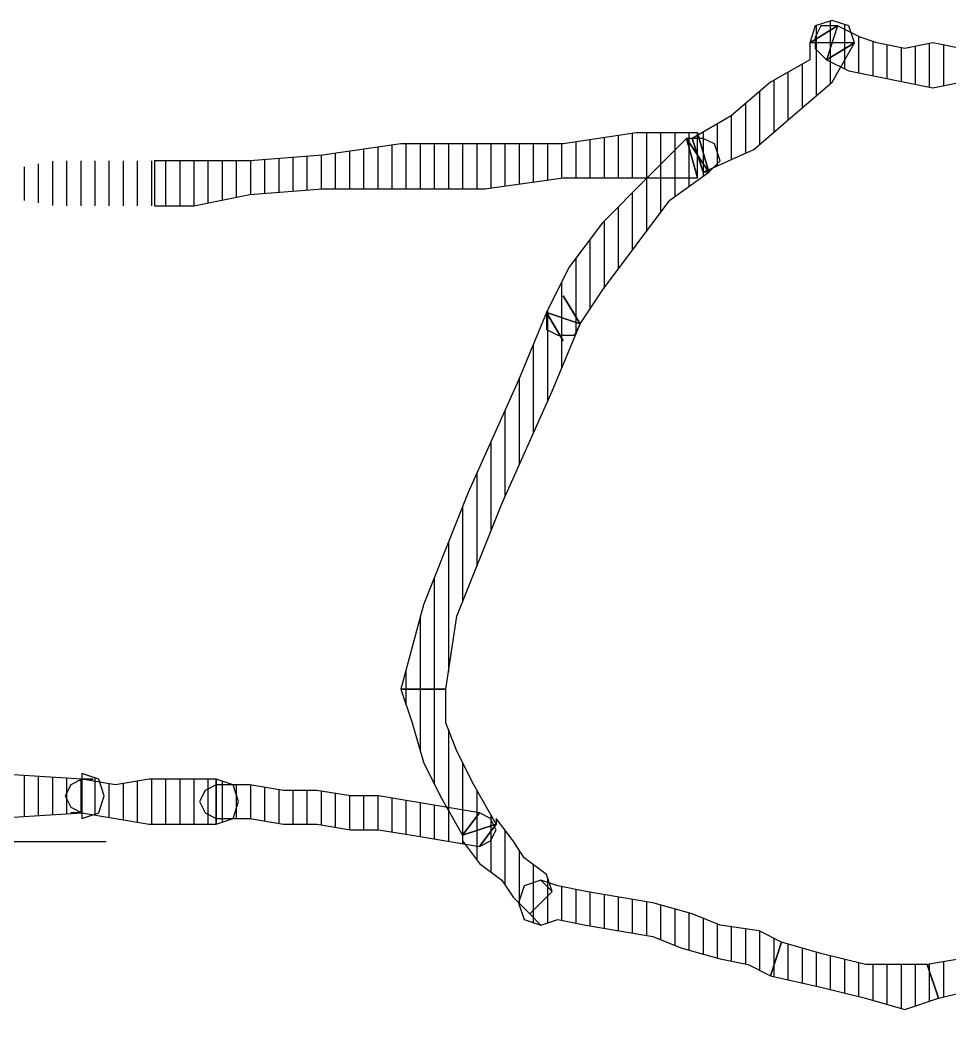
# Model space of a CAD drawing. Header units: millimetres. Extents: x 11489 to 12006, y 36725 to 37730.
# Drawn here: x 11844.11 to 11852.33, y 37477.02 to 37486.01 of the extents above; entities that cross this region are included whole.
import ezdxf

# ---------------------------------------------------------------- set-up
doc = ezdxf.new("R2010")
doc.units = ezdxf.units.MM
doc.layers.add('OC-Mutfak_Ekipman', color=252, linetype='Continuous')
pattern_1 = [(360, (-19413.11011, 29189.02214), (1e-16, 0.125), [25])]

# ---------------------------------------------------------------- blocks, each defined once
blk = doc.blocks.new('A$C0b4f8896')
at = {"ltscale": 30}
h = blk.add_hatch(dxfattribs=at)
h.set_pattern_fill('DC_LINES', color=256, scale=0.1, style=0)
h.set_pattern_definition(pattern_1)
edge = h.paths.add_edge_path(flags=0)
edge.add_line((10.1336, 39.9268), (10.0839, 40.125))
edge.add_line((10.0839, 40.125), (10.0839, 40.4209))
edge.add_line((10.0839, 40.4209), (10.1832, 40.6191))
edge.add_line((10.1832, 40.6191), (10.4813, 40.916))
edge.add_line((10.4813, 40.916), (10.2826, 41.2129))
edge.add_line((10.2826, 41.2129), (9.8852, 40.8174))
edge.add_line((9.8852, 40.8174), (9.7858, 40.4209))
edge.add_line((9.7858, 40.4209), (9.7858, 40.125))
edge.add_line((9.7858, 40.125), (9.8355, 39.8281))
h = blk.add_hatch(dxfattribs=at)
h.set_pattern_fill('DC_LINES', color=256, scale=0.1, style=0)
h.set_pattern_definition(pattern_1)
edge = h.paths.add_edge_path(flags=0)
edge.add_line((1.5399, 40.7676), (1.5896, 40.7178))
edge.add_line((1.5896, 40.7178), (1.6393, 40.5693))
edge.add_line((1.6393, 40.5693), (1.6889, 40.3223))
edge.add_line((1.6889, 40.3223), (1.7386, 40.125))
edge.add_line((1.7386, 40.125), (1.6889, 39.877))
edge.add_line((1.6889, 39.877), (1.7386, 39.6299))
edge.add_line((1.7386, 39.6299), (1.6889, 39.3828))
edge.add_line((1.6889, 39.3828), (1.6393, 39.2344))
edge.add_line((1.6393, 39.2344), (1.5399, 39.0361))
edge.add_line((1.5399, 39.0361), (1.838, 38.9375))
edge.add_line((1.838, 38.9375), (1.9373, 39.1348))
edge.add_line((1.9373, 39.1348), (1.987, 39.3828))
edge.add_line((1.987, 39.3828), (2.0366, 39.6299))
edge.add_line((2.0366, 39.6299), (2.0864, 39.877))
edge.add_line((2.0864, 39.877), (2.0366, 40.125))
edge.add_line((2.0366, 40.125), (1.987, 40.3223))
edge.add_line((1.987, 40.3223), (1.9373, 40.5693))
edge.add_line((1.9373, 40.5693), (1.8876, 40.8174))
edge.add_line((1.8876, 40.8174), (1.9373, 40.7676))
edge.add_line((1.9373, 40.7676), (1.8876, 40.8174))
edge.add_line((1.8876, 40.8174), (1.7883, 40.916))
edge.add_line((1.7883, 40.916), (1.6889, 40.916))
edge.add_line((1.6889, 40.916), (1.5896, 40.8662))
edge.add_line((1.5896, 40.8662), (1.5896, 40.7178))
h = blk.add_hatch(dxfattribs=at)
h.set_pattern_fill('DC_LINES', color=256, scale=0.1, style=0)
h.set_pattern_definition(pattern_1)
edge = h.paths.add_edge_path(flags=0)
edge.add_line((1.6889, 39.1846), (1.838, 38.9375))
edge.add_line((1.838, 38.9375), (1.9373, 39.1348))
edge.add_line((1.9373, 39.1348), (1.987, 39.3828))
edge.add_line((1.987, 39.3828), (2.0366, 39.6299))
edge.add_line((2.0366, 39.6299), (2.0864, 39.877))
edge.add_line((2.0864, 39.877), (2.0366, 40.125))
edge.add_line((2.0366, 40.125), (1.987, 40.3223))
edge.add_line((1.987, 40.3223), (1.9373, 40.5693))
edge.add_line((1.9373, 40.5693), (1.8876, 40.8174))
edge.add_line((1.8876, 40.8174), (1.5896, 40.7178))
edge.add_line((1.5896, 40.7178), (1.6393, 40.5693))
edge.add_line((1.6393, 40.5693), (1.6889, 40.3223))
edge.add_line((1.6889, 40.3223), (1.7386, 40.125))
edge.add_line((1.7386, 40.125), (1.6889, 39.877))
edge.add_line((1.6889, 39.877), (1.7386, 39.6299))
edge.add_line((1.7386, 39.6299), (1.6889, 39.3828))
edge.add_line((1.6889, 39.3828), (1.6393, 39.2344))
edge.add_line((1.6393, 39.2344), (1.5399, 39.0361))
edge.add_line((1.5399, 39.0361), (1.6889, 38.7891))
edge.add_line((1.6889, 38.7891), (1.5399, 39.0361))
edge.add_line((1.5399, 39.0361), (1.5399, 38.8877))
edge.add_line((1.5399, 38.8877), (1.6393, 38.8379))
edge.add_line((1.6393, 38.8379), (1.7386, 38.8379))
edge.add_line((1.7386, 38.8379), (1.838, 38.9375))
h = blk.add_hatch(dxfattribs=at)
h.set_pattern_fill('DC_LINES', color=256, scale=0.1, style=0)
h.set_pattern_definition(pattern_1)
edge = h.paths.add_edge_path(flags=0)
edge.add_line((9.9349, 38.4424), (10.0342, 38.8877))
edge.add_line((10.0342, 38.8877), (10.1336, 39.2832))
edge.add_line((10.1336, 39.2832), (10.2329, 39.6299))
edge.add_line((10.2329, 39.6299), (10.1336, 39.9268))
edge.add_line((10.1336, 39.9268), (9.8355, 39.8281))
edge.add_line((9.8355, 39.8281), (9.8355, 39.6299))
edge.add_line((9.8355, 39.6299), (9.8355, 39.2832))
edge.add_line((9.8355, 39.2832), (9.7362, 38.8877))
edge.add_line((9.7362, 38.8877), (9.6368, 38.541))
h = blk.add_hatch(dxfattribs=at)
h.set_pattern_fill('DC_LINES', color=256, scale=0.1, style=0)
h.set_pattern_definition(pattern_1)
edge = h.paths.add_edge_path(flags=0)
edge.add_line((1.5399, 39.0361), (1.6889, 38.7891))
edge.add_line((1.6889, 38.7891), (1.838, 38.7891))
edge.add_line((1.838, 38.7891), (2.0366, 38.4424))
edge.add_line((2.0366, 38.4424), (2.3347, 38.0957))
edge.add_line((2.3347, 38.0957), (2.5334, 37.75))
edge.add_line((2.5334, 37.75), (2.8314, 37.8486))
edge.add_line((2.8314, 37.8486), (2.6328, 38.2939))
edge.add_line((2.6328, 38.2939), (2.3347, 38.6406))
edge.add_line((2.3347, 38.6406), (2.0366, 38.9863))
edge.add_line((2.0366, 38.9863), (1.6889, 39.1846))
edge.add_line((1.6889, 39.1846), (1.838, 38.9375))
edge.add_line((1.838, 38.9375), (1.6889, 39.1846))
edge.add_line((1.6889, 39.1846), (1.5399, 39.1348))
edge.add_line((1.5399, 39.1348), (1.4902, 38.9863))
edge.add_line((1.4902, 38.9863), (1.5399, 38.8379))
edge.add_line((1.5399, 38.8379), (1.6889, 38.7891))
h = blk.add_hatch(dxfattribs=at)
h.set_pattern_fill('DC_LINES', color=256, scale=0.1, style=0)
h.set_pattern_definition(pattern_1)
edge = h.paths.add_edge_path(flags=0)
edge.add_line((2.8314, 37.8984), (2.8314, 37.8486))
edge.add_line((2.8314, 37.8486), (2.6328, 38.2939))
edge.add_line((2.6328, 38.2939), (2.3347, 38.6406))
edge.add_line((2.3347, 38.6406), (2.0366, 38.9863))
edge.add_line((2.0366, 38.9863), (1.6889, 39.1846))
edge.add_line((1.6889, 39.1846), (1.6889, 38.7891))
edge.add_line((1.6889, 38.7891), (1.838, 38.7891))
edge.add_line((1.838, 38.7891), (2.0366, 38.4424))
edge.add_line((2.0366, 38.4424), (2.3347, 38.0957))
edge.add_line((2.3347, 38.0957), (2.5334, 37.75))
edge.add_line((2.5334, 37.75), (2.5334, 37.7002))
h = blk.add_hatch(dxfattribs=at)
h.set_pattern_fill('DC_LINES', color=256, scale=0.1, style=0)
h.set_pattern_definition(pattern_1)
edge = h.paths.add_edge_path(flags=0)
edge.add_line((9.3884, 36.3145), (9.4878, 36.4141))
edge.add_line((9.4878, 36.4141), (9.4381, 36.5625))
edge.add_line((9.4381, 36.5625), (9.4878, 36.8096))
edge.add_line((9.4878, 36.8096), (9.5375, 37.1064))
edge.add_line((9.5375, 37.1064), (9.5871, 37.4033))
edge.add_line((9.5871, 37.4033), (9.6865, 37.6504))
edge.add_line((9.6865, 37.6504), (9.7858, 37.9971))
edge.add_line((9.7858, 37.9971), (9.8355, 38.2441))
edge.add_line((9.8355, 38.2441), (9.9349, 38.4424))
edge.add_line((9.9349, 38.4424), (9.6368, 38.541))
edge.add_line((9.6368, 38.541), (9.5375, 38.3438))
edge.add_line((9.5375, 38.3438), (9.4878, 37.9971))
edge.add_line((9.4878, 37.9971), (9.3884, 37.75))
edge.add_line((9.3884, 37.75), (9.2891, 37.4033))
edge.add_line((9.2891, 37.4033), (9.2394, 37.1064))
edge.add_line((9.2394, 37.1064), (9.1897, 36.8096))
edge.add_line((9.1897, 36.8096), (9.1401, 36.5625))
edge.add_line((9.1401, 36.5625), (9.0904, 36.4141))
edge.add_line((9.0904, 36.4141), (9.1897, 36.5127))
edge.add_line((9.1897, 36.5127), (9.0904, 36.4141))
edge.add_line((9.0904, 36.4141), (9.1401, 36.2656))
edge.add_line((9.1401, 36.2656), (9.2891, 36.2158))
edge.add_line((9.2891, 36.2158), (9.4381, 36.2656))
edge.add_line((9.4381, 36.2656), (9.4878, 36.4141))
h = blk.add_hatch(dxfattribs=at)
h.set_pattern_fill('DC_LINES', color=256, scale=0.1, style=0)
h.set_pattern_definition(pattern_1)
edge = h.paths.add_edge_path(flags=0)
edge.add_line((2.8811, 37.7988), (2.5334, 37.7002))
edge.add_line((2.5334, 37.7002), (2.8811, 37.3535))
edge.add_line((2.8811, 37.3535), (3.2785, 36.958))
edge.add_line((3.2785, 36.958), (3.6759, 36.6611))
edge.add_line((3.6759, 36.6611), (4.0733, 36.4629))
edge.add_line((4.0733, 36.4629), (4.1726, 36.7607))
edge.add_line((4.1726, 36.7607), (3.8746, 36.958))
edge.add_line((3.8746, 36.958), (3.4772, 37.2549))
edge.add_line((3.4772, 37.2549), (3.0798, 37.5518))
edge.add_line((3.0798, 37.5518), (2.8314, 37.8984))
edge.add_line((2.8314, 37.8984), (2.4837, 37.7988))
edge.add_line((2.4837, 37.7988), (2.8314, 37.8984))
edge.add_line((2.8314, 37.8984), (2.7321, 37.9971))
edge.add_line((2.7321, 37.9971), (2.5831, 37.9473))
edge.add_line((2.5831, 37.9473), (2.5334, 37.8486))
edge.add_line((2.5334, 37.8486), (2.5334, 37.7002))
h = blk.add_hatch(dxfattribs=at)
h.set_pattern_fill('DC_LINES', color=256, scale=0.1, style=0)
h.set_pattern_definition(pattern_1)
edge = h.paths.add_edge_path(flags=0)
edge.add_line((2.5334, 37.75), (2.5334, 37.7002))
edge.add_line((2.5334, 37.7002), (2.8811, 37.3535))
edge.add_line((2.8811, 37.3535), (3.2785, 36.958))
edge.add_line((3.2785, 36.958), (3.6759, 36.6611))
edge.add_line((3.6759, 36.6611), (4.0733, 36.4629))
edge.add_line((4.0733, 36.4629), (4.1726, 36.7607))
edge.add_line((4.1726, 36.7607), (3.8746, 36.958))
edge.add_line((3.8746, 36.958), (3.4772, 37.2549))
edge.add_line((3.4772, 37.2549), (3.0798, 37.5518))
edge.add_line((3.0798, 37.5518), (2.8314, 37.8984))
edge.add_line((2.8314, 37.8984), (2.8314, 37.8486))
h = blk.add_hatch(dxfattribs=at)
h.set_pattern_fill('DC_LINES', color=256, scale=0.1, style=0)
h.set_pattern_definition(pattern_1)
edge = h.paths.add_edge_path(flags=0)
edge.add_line((3.9243, 36.6113), (4.1726, 36.7607))
edge.add_line((4.1726, 36.7607), (3.8746, 36.958))
edge.add_line((3.8746, 36.958), (3.4772, 37.2549))
edge.add_line((3.4772, 37.2549), (3.0798, 37.5518))
edge.add_line((3.0798, 37.5518), (2.8314, 37.8984))
edge.add_line((2.8314, 37.8984), (2.5334, 37.7002))
edge.add_line((2.5334, 37.7002), (2.8811, 37.3535))
edge.add_line((2.8811, 37.3535), (3.2785, 36.958))
edge.add_line((3.2785, 36.958), (3.6759, 36.6611))
edge.add_line((3.6759, 36.6611), (4.0733, 36.4629))
edge.add_line((4.0733, 36.4629), (4.3217, 36.6113))
edge.add_line((4.3217, 36.6113), (4.0733, 36.4629))
edge.add_line((4.0733, 36.4629), (4.2224, 36.4629))
edge.add_line((4.2224, 36.4629), (4.272, 36.5625))
edge.add_line((4.272, 36.5625), (4.272, 36.7109))
edge.add_line((4.272, 36.7109), (4.1726, 36.7607))
h = blk.add_hatch(dxfattribs=at)
h.set_pattern_fill('DC_LINES', color=256, scale=0.1, style=0)
h.set_pattern_definition(pattern_1)
edge = h.paths.add_edge_path(flags=0)
edge.add_line((3.1295, 33), (3.1295, 33.3467))
edge.add_line((3.1295, 33.3467), (3.0302, 33.8408))
edge.add_line((3.0302, 33.8408), (2.9804, 34.4844))
edge.add_line((2.9804, 34.4844), (2.9804, 35.1768))
edge.add_line((2.9804, 35.1768), (2.9804, 35.9189))
edge.add_line((2.9804, 35.9189), (2.8811, 36.6113))
edge.add_line((2.8811, 36.6113), (2.8811, 37.2549))
edge.add_line((2.8811, 37.2549), (2.8811, 37.7988))
edge.add_line((2.8811, 37.7988), (2.4837, 37.7988))
edge.add_line((2.4837, 37.7988), (2.4837, 37.2549))
edge.add_line((2.4837, 37.2549), (2.5831, 36.6113))
edge.add_line((2.5831, 36.6113), (2.5831, 35.9189))
edge.add_line((2.5831, 35.9189), (2.5831, 35.1768))
edge.add_line((2.5831, 35.1768), (2.6824, 34.4844))
edge.add_line((2.6824, 34.4844), (2.7321, 33.8408))
edge.add_line((2.7321, 33.8408), (2.7321, 33.3467))
edge.add_line((2.7321, 33.3467), (2.7321, 33))
h = blk.add_hatch(dxfattribs=at)
h.set_pattern_fill('DC_LINES', color=256, scale=0.1, style=0)
h.set_pattern_definition(pattern_1)
edge = h.paths.add_edge_path(flags=0)
edge.add_line((4.0733, 36.4629), (4.6694, 36.2158))
edge.add_line((4.6694, 36.2158), (5.6628, 35.7705))
edge.add_line((5.6628, 35.7705), (6.6564, 35.375))
edge.add_line((6.6564, 35.375), (7.4015, 35.1768))
edge.add_line((7.4015, 35.1768), (7.4015, 35.5732))
edge.add_line((7.4015, 35.5732), (6.7557, 35.6719))
edge.add_line((6.7557, 35.6719), (5.7622, 36.0674))
edge.add_line((5.7622, 36.0674), (4.7687, 36.5127))
edge.add_line((4.7687, 36.5127), (4.1726, 36.7607))
h = blk.add_hatch(dxfattribs=at)
h.set_pattern_fill('DC_LINES', color=256, scale=0.1, style=0)
h.set_pattern_definition(pattern_1)
edge = h.paths.add_edge_path(flags=0)
edge.add_line((4.0733, 36.4629), (4.6694, 36.2158))
edge.add_line((4.6694, 36.2158), (5.6628, 35.7705))
edge.add_line((5.6628, 35.7705), (6.6564, 35.375))
edge.add_line((6.6564, 35.375), (7.4015, 35.1768))
edge.add_line((7.4015, 35.1768), (7.4015, 35.5732))
edge.add_line((7.4015, 35.5732), (6.7557, 35.6719))
edge.add_line((6.7557, 35.6719), (5.7622, 36.0674))
edge.add_line((5.7622, 36.0674), (4.7687, 36.5127))
edge.add_line((4.7687, 36.5127), (4.1726, 36.7607))
h = blk.add_hatch(dxfattribs=at)
h.set_pattern_fill('DC_LINES', color=256, scale=0.1, style=0)
h.set_pattern_definition(pattern_1)
edge = h.paths.add_edge_path(flags=0)
edge.add_line((8.693, 35.7217), (8.7427, 35.7217))
edge.add_line((8.7427, 35.7217), (8.9414, 35.8701))
edge.add_line((8.9414, 35.8701), (9.0904, 36.0674))
edge.add_line((9.0904, 36.0674), (9.2394, 36.167))
edge.add_line((9.2394, 36.167), (9.3884, 36.3145))
edge.add_line((9.3884, 36.3145), (9.1897, 36.5127))
edge.add_line((9.1897, 36.5127), (9.0407, 36.4629))
edge.add_line((9.0407, 36.4629), (8.8917, 36.2656))
edge.add_line((8.8917, 36.2656), (8.7427, 36.167))
edge.add_line((8.7427, 36.167), (8.544, 36.0186))
edge.add_line((8.544, 36.0186), (8.5936, 36.0186))
h = blk.add_hatch(dxfattribs=at)
h.set_pattern_fill('DC_LINES', color=256, scale=0.1, style=0)
h.set_pattern_definition(pattern_1)
edge = h.paths.add_edge_path(flags=0)
edge.add_line((7.4015, 35.1768), (7.6995, 35.2764))
edge.add_line((7.6995, 35.2764), (8.0472, 35.375))
edge.add_line((8.0472, 35.375), (8.3453, 35.5234))
edge.add_line((8.3453, 35.5234), (8.693, 35.7217))
edge.add_line((8.693, 35.7217), (8.5936, 36.0186))
edge.add_line((8.5936, 36.0186), (8.2459, 35.8203))
edge.add_line((8.2459, 35.8203), (7.9479, 35.6719))
edge.add_line((7.9479, 35.6719), (7.6995, 35.5732))
edge.add_line((7.6995, 35.5732), (7.4015, 35.5732))
h = blk.add_hatch(dxfattribs=at)
h.set_pattern_fill('DC_LINES', color=256, scale=0.1, style=0)
h.set_pattern_definition(pattern_1)
edge = h.paths.add_edge_path(flags=0)
edge.add_line((7.4015, 35.1768), (7.6995, 35.2764))
edge.add_line((7.6995, 35.2764), (8.0472, 35.375))
edge.add_line((8.0472, 35.375), (8.3453, 35.5234))
edge.add_line((8.3453, 35.5234), (8.693, 35.7217))
edge.add_line((8.693, 35.7217), (8.5936, 36.0186))
edge.add_line((8.5936, 36.0186), (8.2459, 35.8203))
edge.add_line((8.2459, 35.8203), (7.9479, 35.6719))
edge.add_line((7.9479, 35.6719), (7.6995, 35.5732))
edge.add_line((7.6995, 35.5732), (7.4015, 35.5732))
h = blk.add_hatch(dxfattribs=at)
h.set_pattern_fill('DC_LINES', color=256, scale=0.1, style=0)
h.set_pattern_definition(pattern_1)
edge = h.paths.add_edge_path(flags=0)
edge.add_line((7.4015, 35.1768), (7.6995, 35.2764))
edge.add_line((7.6995, 35.2764), (8.0472, 35.375))
edge.add_line((8.0472, 35.375), (8.3453, 35.5234))
edge.add_line((8.3453, 35.5234), (8.693, 35.7217))
edge.add_line((8.693, 35.7217), (8.5936, 36.0186))
edge.add_line((8.5936, 36.0186), (8.2459, 35.8203))
edge.add_line((8.2459, 35.8203), (7.9479, 35.6719))
edge.add_line((7.9479, 35.6719), (7.6995, 35.5732))
edge.add_line((7.6995, 35.5732), (7.4015, 35.5732))
h = blk.add_hatch(dxfattribs=at)
h.set_pattern_fill('DC_LINES', color=256, scale=0.1, style=0)
h.set_pattern_definition(pattern_1)
edge = h.paths.add_edge_path(flags=0)
edge.add_line((8.693, 35.7217), (8.4943, 35.8701))
edge.add_line((8.4943, 35.8701), (8.4446, 35.5732))
edge.add_line((8.4446, 35.5732), (8.395, 35.2764))
edge.add_line((8.395, 35.2764), (8.3453, 34.9795))
edge.add_line((8.3453, 34.9795), (8.3453, 34.7314))
edge.add_line((8.3453, 34.7314), (8.2956, 34.4346))
edge.add_line((8.2956, 34.4346), (8.2956, 34.1377))
edge.add_line((8.2956, 34.1377), (8.2459, 33.8408))
edge.add_line((8.2459, 33.8408), (8.2459, 33.5439))
edge.add_line((8.2459, 33.5439), (8.544, 33.5439))
edge.add_line((8.544, 33.5439), (8.544, 33.8408))
edge.add_line((8.544, 33.8408), (8.5936, 34.1377))
edge.add_line((8.5936, 34.1377), (8.5936, 34.4346))
edge.add_line((8.5936, 34.4346), (8.6433, 34.7314))
edge.add_line((8.6433, 34.7314), (8.6433, 34.9795))
edge.add_line((8.6433, 34.9795), (8.693, 35.2764))
edge.add_line((8.693, 35.2764), (8.7427, 35.5732))
edge.add_line((8.7427, 35.5732), (8.7924, 35.8701))
edge.add_line((8.7924, 35.8701), (8.5936, 36.0186))
edge.add_line((8.5936, 36.0186), (8.7924, 35.8701))
edge.add_line((8.7924, 35.8701), (8.7427, 35.9688))
edge.add_line((8.7427, 35.9688), (8.6433, 36.0186))
edge.add_line((8.6433, 36.0186), (8.544, 35.9688))
edge.add_line((8.544, 35.9688), (8.4943, 35.8701))
h = blk.add_hatch(dxfattribs=at)
h.set_pattern_fill('DC_LINES', color=256, scale=0.1, style=0)
h.set_pattern_definition(pattern_1)
edge = h.paths.add_edge_path(flags=0)
edge.add_line((8.693, 35.7217), (8.4943, 35.8701))
edge.add_line((8.4943, 35.8701), (8.4446, 35.5732))
edge.add_line((8.4446, 35.5732), (8.395, 35.2764))
edge.add_line((8.395, 35.2764), (8.3453, 34.9795))
edge.add_line((8.3453, 34.9795), (8.3453, 34.7314))
edge.add_line((8.3453, 34.7314), (8.2956, 34.4346))
edge.add_line((8.2956, 34.4346), (8.2956, 34.1377))
edge.add_line((8.2956, 34.1377), (8.2459, 33.8408))
edge.add_line((8.2459, 33.8408), (8.2459, 33.5439))
edge.add_line((8.2459, 33.5439), (8.544, 33.5439))
edge.add_line((8.544, 33.5439), (8.544, 33.8408))
edge.add_line((8.544, 33.8408), (8.5936, 34.1377))
edge.add_line((8.5936, 34.1377), (8.5936, 34.4346))
edge.add_line((8.5936, 34.4346), (8.6433, 34.7314))
edge.add_line((8.6433, 34.7314), (8.6433, 34.9795))
edge.add_line((8.6433, 34.9795), (8.693, 35.2764))
edge.add_line((8.693, 35.2764), (8.7427, 35.5732))
edge.add_line((8.7427, 35.5732), (8.7924, 35.8701))
edge.add_line((8.7924, 35.8701), (8.5936, 36.0186))
edge.add_line((8.5936, 36.0186), (8.7924, 35.8701))
edge.add_line((8.7924, 35.8701), (8.7427, 35.9688))
edge.add_line((8.7427, 35.9688), (8.6433, 36.0186))
edge.add_line((8.6433, 36.0186), (8.544, 35.9688))
edge.add_line((8.544, 35.9688), (8.4943, 35.8701))
h = blk.add_hatch(dxfattribs=at)
h.set_pattern_fill('DC_LINES', color=256, scale=0.1, style=0)
h.set_pattern_definition(pattern_1)
edge = h.paths.add_edge_path(flags=0)
edge.add_line((8.2459, 33.5439), (8.1963, 33.5439))
edge.add_line((8.1963, 33.5439), (8.1963, 33.2471))
edge.add_line((8.1963, 33.2471), (8.1963, 32.9502))
edge.add_line((8.1963, 32.9502), (8.2459, 32.6543))
edge.add_line((8.2459, 32.6543), (8.1963, 32.3564))
edge.add_line((8.1963, 32.3564), (8.4943, 32.3564))
edge.add_line((8.4943, 32.3564), (8.544, 32.6543))
edge.add_line((8.544, 32.6543), (8.5936, 32.9502))
edge.add_line((8.5936, 32.9502), (8.5936, 33.2471))
edge.add_line((8.5936, 33.2471), (8.5936, 33.5439))
edge.add_line((8.5936, 33.5439), (8.544, 33.5439))
edge.add_line((8.544, 33.5439), (8.5936, 33.5439))
edge.add_line((8.5936, 33.5439), (8.544, 33.6924))
edge.add_line((8.544, 33.6924), (8.395, 33.7422))
edge.add_line((8.395, 33.7422), (8.2459, 33.6924))
edge.add_line((8.2459, 33.6924), (8.1963, 33.5439))
h = blk.add_hatch(dxfattribs=at)
h.set_pattern_fill('DC_LINES', color=256, scale=0.1, style=0)
h.set_pattern_definition(pattern_1)
edge = h.paths.add_edge_path(flags=0)
edge.add_line((8.4943, 32.2578), (8.4943, 32.3564))
edge.add_line((8.4943, 32.3564), (8.544, 32.6543))
edge.add_line((8.544, 32.6543), (8.5936, 32.9502))
edge.add_line((8.5936, 32.9502), (8.5936, 33.2471))
edge.add_line((8.5936, 33.2471), (8.5936, 33.5439))
edge.add_line((8.5936, 33.5439), (8.1963, 33.5439))
edge.add_line((8.1963, 33.5439), (8.1963, 33.2471))
edge.add_line((8.1963, 33.2471), (8.1963, 32.9502))
edge.add_line((8.1963, 32.9502), (8.2459, 32.6543))
edge.add_line((8.2459, 32.6543), (8.1963, 32.3564))
edge.add_line((8.1963, 32.3564), (8.1963, 32.4561))
edge.add_line((8.1963, 32.4561), (8.1963, 32.3564))
edge.add_line((8.1963, 32.3564), (8.2459, 32.2578))
edge.add_line((8.2459, 32.2578), (8.3453, 32.209))
edge.add_line((8.3453, 32.209), (8.4446, 32.2578))
edge.add_line((8.4446, 32.2578), (8.4943, 32.3564))
h = blk.add_hatch(dxfattribs=at)
h.set_pattern_fill('DC_LINES', color=256, scale=0.1, style=0)
h.set_pattern_definition(pattern_1)
edge = h.paths.add_edge_path(flags=0)
edge.add_line((3.1295, 31.2686), (3.1295, 31.5654))
edge.add_line((3.1295, 31.5654), (3.0798, 31.8623))
edge.add_line((3.0798, 31.8623), (3.1295, 32.1094))
edge.add_line((3.1295, 32.1094), (3.1295, 32.3564))
edge.add_line((3.1295, 32.3564), (3.1295, 32.5547))
edge.add_line((3.1295, 32.5547), (3.1295, 32.7529))
edge.add_line((3.1295, 32.7529), (3.1295, 32.9014))
edge.add_line((3.1295, 32.9014), (3.1295, 33))
edge.add_line((3.1295, 33), (2.7321, 33))
edge.add_line((2.7321, 33), (2.7321, 32.9014))
edge.add_line((2.7321, 32.9014), (2.7321, 32.7529))
edge.add_line((2.7321, 32.7529), (2.7321, 32.5547))
edge.add_line((2.7321, 32.5547), (2.7321, 32.3564))
edge.add_line((2.7321, 32.3564), (2.7321, 32.1094))
edge.add_line((2.7321, 32.1094), (2.7817, 31.8623))
edge.add_line((2.7817, 31.8623), (2.8314, 31.5654))
edge.add_line((2.8314, 31.5654), (2.8314, 31.2686))
edge.add_line((2.8314, 31.2686), (2.7817, 31.2686))
edge.add_line((2.7817, 31.2686), (2.8314, 31.1201))
edge.add_line((2.8314, 31.1201), (2.9804, 31.0703))
edge.add_line((2.9804, 31.0703), (3.1295, 31.1201))
edge.add_line((3.1295, 31.1201), (3.1791, 31.2686))
h = blk.add_hatch(dxfattribs=at)
h.set_pattern_fill('DC_LINES', color=256, scale=0.1, style=0)
h.set_pattern_definition(pattern_1)
edge = h.paths.add_edge_path(flags=0)
edge.add_line((8.1963, 32.3564), (8.1466, 31.5654))
edge.add_line((8.1466, 31.5654), (8.1466, 30.8232))
edge.add_line((8.1466, 30.8232), (8.1466, 30.1309))
edge.add_line((8.1466, 30.1309), (8.1466, 29.5371))
edge.add_line((8.1466, 29.5371), (8.1963, 28.9922))
edge.add_line((8.1963, 28.9922), (8.1963, 28.5479))
edge.add_line((8.1963, 28.5479), (8.1963, 28.2012))
edge.add_line((8.1963, 28.2012), (8.2459, 28.0029))
edge.add_line((8.2459, 28.0029), (8.544, 28.0029))
edge.add_line((8.544, 28.0029), (8.5936, 28.2012))
edge.add_line((8.5936, 28.2012), (8.5936, 28.5479))
edge.add_line((8.5936, 28.5479), (8.5936, 28.9922))
edge.add_line((8.5936, 28.9922), (8.544, 29.5371))
edge.add_line((8.544, 29.5371), (8.544, 30.1309))
edge.add_line((8.544, 30.1309), (8.544, 30.8232))
edge.add_line((8.544, 30.8232), (8.544, 31.5654))
edge.add_line((8.544, 31.5654), (8.4943, 32.3564))
edge.add_line((8.4943, 32.3564), (8.544, 32.3564))
edge.add_line((8.544, 32.3564), (8.4943, 32.5059))
edge.add_line((8.4943, 32.5059), (8.3453, 32.5547))
edge.add_line((8.3453, 32.5547), (8.1963, 32.5059))
edge.add_line((8.1963, 32.5059), (8.1466, 32.3564))
for p, q in [((1.7386, 40.125), (1.6889, 39.877)), ((1.7386, 40.125), (1.6889, 39.877)), ((2.0864, 39.877), (2.0366, 40.125)), ((2.0864, 39.877), (2.0366, 40.125)), ((9.7858, 40.125), (9.8355, 39.8281)), ((10.1336, 39.9268), (10.0839, 40.125)), ((9.8355, 39.8281), (10.1336, 39.9268)), ((10.1336, 39.9268), (9.8355, 39.8281)), ((10.1336, 39.9268), (10.1336, 39.9268)), ((10.1336, 39.9268), (10.1336, 39.9268)), ((10.2329, 39.6299), (10.1336, 39.9268)), ((1.6889, 39.877), (1.7386, 39.6299)), ((1.6889, 39.877), (1.7386, 39.6299)), ((2.0366, 39.6299), (2.0864, 39.877)), ((2.0366, 39.6299), (2.0864, 39.877)), ((9.8355, 39.8281), (9.8355, 39.8281)), ((9.8355, 39.8281), (9.8355, 39.6299)), ((1.7386, 39.6299), (1.6889, 39.3828)), ((1.7386, 39.6299), (1.6889, 39.3828)), ((1.987, 39.3828), (2.0366, 39.6299)), ((1.987, 39.3828), (2.0366, 39.6299)), ((9.8355, 39.6299), (9.8355, 39.2832)), ((10.1336, 39.2832), (10.2329, 39.6299)), ((1.6889, 39.3828), (1.6393, 39.2344)), ((1.6889, 39.3828), (1.6393, 39.2344)), ((1.9373, 39.1348), (1.987, 39.3828)), ((1.9373, 39.1348), (1.987, 39.3828)), ((1.6393, 39.2344), (1.5399, 39.0361)), ((1.6393, 39.2344), (1.5399, 39.0361)), ((9.8355, 39.2832), (9.7362, 38.8877)), ((10.0342, 38.8877), (10.1336, 39.2832)), ((1.5399, 39.1348), (1.4902, 38.9863)), ((1.6889, 39.1846), (1.5399, 39.1348)), ((2.0366, 38.9863), (1.6889, 39.1846)), ((1.6889, 39.1846), (1.838, 38.9375)), ((1.838, 38.9375), (1.6889, 39.1846)), ((1.6889, 39.1846), (1.838, 38.9375)), ((1.838, 38.9375), (1.6889, 39.1846)), ((1.6889, 39.1846), (1.6889, 39.1846)), ((2.0366, 38.9863), (1.6889, 39.1846)), ((1.6889, 39.1846), (1.6889, 38.7891)), ((1.838, 38.9375), (1.9373, 39.1348)), ((1.838, 38.9375), (1.9373, 39.1348)), ((1.5399, 39.0361), (1.838, 38.9375)), ((1.5399, 39.0361), (1.6889, 38.7891)), ((1.6889, 38.7891), (1.5399, 39.0361)), ((1.5399, 39.0361), (1.5399, 39.0361)), ((1.5399, 39.0361), (1.6889, 38.7891)), ((1.6889, 38.7891), (1.5399, 39.0361)), ((1.5399, 39.0361), (1.5399, 38.8877)), ((1.4902, 38.9863), (1.5399, 38.8379)), ((1.7386, 38.8379), (1.838, 38.9375)), ((2.3347, 38.6406), (2.0366, 38.9863)), ((2.3347, 38.6406), (2.0366, 38.9863)), ((1.5399, 38.8877), (1.6393, 38.8379)), ((9.7362, 38.8877), (9.6368, 38.541)), ((9.9349, 38.4424), (10.0342, 38.8877)), ((1.5399, 38.8379), (1.6889, 38.7891)), ((1.6393, 38.8379), (1.7386, 38.8379)), ((1.6889, 38.7891), (1.838, 38.7891)), ((1.6889, 38.7891), (1.838, 38.7891)), ((1.838, 38.7891), (2.0366, 38.4424)), ((1.838, 38.7891), (2.0366, 38.4424)), ((2.6328, 38.2939), (2.3347, 38.6406)), ((2.6328, 38.2939), (2.3347, 38.6406)), ((9.6368, 38.541), (9.5375, 38.3438)), ((9.6368, 38.541), (9.6368, 38.541)), ((9.6368, 38.541), (9.9349, 38.4424)), ((9.9349, 38.4424), (9.6368, 38.541)), ((2.0366, 38.4424), (2.3347, 38.0957)), ((2.0366, 38.4424), (2.3347, 38.0957)), ((9.8355, 38.2441), (9.9349, 38.4424)), ((9.9349, 38.4424), (9.9349, 38.4424)), ((9.9349, 38.4424), (9.9349, 38.4424)), ((9.5375, 38.3438), (9.4878, 37.9971)), ((2.8314, 37.8486), (2.6328, 38.2939)), ((2.8314, 37.8486), (2.6328, 38.2939)), ((9.7858, 37.9971), (9.8355, 38.2441)), ((2.3347, 38.0957), (2.5334, 37.75)), ((2.3347, 38.0957), (2.5334, 37.75)), ((2.5831, 37.9473), (2.5334, 37.8486)), ((2.7321, 37.9971), (2.5831, 37.9473)), ((2.8314, 37.8984), (2.7321, 37.9971)), ((9.4878, 37.9971), (9.3884, 37.75)), ((9.6865, 37.6504), (9.7858, 37.9971)), ((2.8314, 37.8984), (2.4837, 37.7988)), ((2.4837, 37.7988), (2.8314, 37.8984)), ((2.5334, 37.7002), (2.8314, 37.8984)), ((2.8314, 37.8984), (2.5334, 37.7002)), ((3.0798, 37.5518), (2.8314, 37.8984)), ((2.8314, 37.8984), (2.8314, 37.8486)), ((2.8314, 37.8984), (2.8314, 37.8486)), ((2.8314, 37.8984), (2.8314, 37.8984)), ((3.0798, 37.5518), (2.8314, 37.8984)), ((3.0798, 37.5518), (2.8314, 37.8984)), ((2.8811, 37.7988), (2.4837, 37.7988)), ((2.4837, 37.7988), (2.4837, 37.2549)), ((2.8314, 37.8486), (2.5334, 37.75)), ((2.5334, 37.75), (2.8314, 37.8486)), ((2.5334, 37.8486), (2.5334, 37.7002)), ((2.8811, 37.7988), (2.5334, 37.7002)), ((2.5334, 37.7002), (2.8811, 37.7988)), ((2.8811, 37.2549), (2.8811, 37.7988)), ((2.8811, 37.7988), (2.8811, 37.7988)), ((2.5334, 37.75), (2.5334, 37.7002)), ((2.5334, 37.75), (2.5334, 37.75)), ((2.5334, 37.75), (2.5334, 37.7002)), ((2.5334, 37.7002), (2.8811, 37.3535)), ((2.5334, 37.7002), (2.8811, 37.3535)), ((2.5334, 37.7002), (2.8811, 37.3535)), ((9.3884, 37.75), (9.2891, 37.4033)), ((9.5871, 37.4033), (9.6865, 37.6504)), ((3.4772, 37.2549), (3.0798, 37.5518)), ((3.4772, 37.2549), (3.0798, 37.5518)), ((3.4772, 37.2549), (3.0798, 37.5518)), ((9.2891, 37.4033), (9.2394, 37.1064)), ((9.5375, 37.1064), (9.5871, 37.4033)), ((2.8811, 37.3535), (3.2785, 36.958)), ((2.8811, 37.3535), (3.2785, 36.958)), ((2.8811, 37.3535), (3.2785, 36.958)), ((2.4837, 37.2549), (2.5831, 36.6113)), ((2.8811, 36.6113), (2.8811, 37.2549)), ((3.8746, 36.958), (3.4772, 37.2549)), ((3.8746, 36.958), (3.4772, 37.2549)), ((3.8746, 36.958), (3.4772, 37.2549)), ((9.2394, 37.1064), (9.1897, 36.8096)), ((9.4878, 36.8096), (9.5375, 37.1064)), ((3.2785, 36.958), (3.6759, 36.6611)), ((3.2785, 36.958), (3.6759, 36.6611)), ((3.2785, 36.958), (3.6759, 36.6611)), ((4.1726, 36.7607), (3.8746, 36.958)), ((4.1726, 36.7607), (3.8746, 36.958)), ((4.1726, 36.7607), (3.8746, 36.958)), ((9.1897, 36.8096), (9.1401, 36.5625)), ((9.4381, 36.5625), (9.4878, 36.8096)), ((3.9243, 36.6113), (4.1726, 36.7607)), ((4.1726, 36.7607), (3.9243, 36.6113)), ((4.0733, 36.4629), (4.1726, 36.7607)), ((4.0733, 36.4629), (4.1726, 36.7607)), ((4.1726, 36.7607), (4.0733, 36.4629)), ((4.1726, 36.7607), (4.0733, 36.4629)), ((4.272, 36.7109), (4.1726, 36.7607)), ((4.7687, 36.5127), (4.1726, 36.7607)), ((4.1726, 36.7607), (4.1726, 36.7607)), ((4.7687, 36.5127), (4.1726, 36.7607)), ((4.1726, 36.7607), (4.1726, 36.7607)), ((4.272, 36.5625), (4.272, 36.7109)), ((2.5831, 36.6113), (2.5831, 35.9189)), ((2.9804, 35.9189), (2.8811, 36.6113)), ((3.6759, 36.6611), (4.0733, 36.4629)), ((3.6759, 36.6611), (4.0733, 36.4629)), ((3.6759, 36.6611), (4.0733, 36.4629)), ((3.9243, 36.6113), (3.9243, 36.6113)), ((4.0733, 36.4629), (4.3217, 36.6113)), ((4.3217, 36.6113), (4.0733, 36.4629)), ((4.2224, 36.4629), (4.272, 36.5625)), ((5.7622, 36.0674), (4.7687, 36.5127)), ((5.7622, 36.0674), (4.7687, 36.5127)), ((9.1897, 36.5127), (9.0407, 36.4629)), ((9.1401, 36.5625), (9.0904, 36.4141)), ((9.0904, 36.4141), (9.1897, 36.5127)), ((9.1897, 36.5127), (9.0904, 36.4141)), ((9.3884, 36.3145), (9.1897, 36.5127)), ((9.4878, 36.4141), (9.4381, 36.5625)), ((4.0733, 36.4629), (4.2224, 36.4629)), ((4.0733, 36.4629), (4.0733, 36.4629)), ((4.0733, 36.4629), (4.6694, 36.2158)), ((4.0733, 36.4629), (4.0733, 36.4629)), ((4.0733, 36.4629), (4.0733, 36.4629)), ((4.0733, 36.4629), (4.6694, 36.2158)), ((4.0733, 36.4629), (4.0733, 36.4629)), ((9.0407, 36.4629), (8.8917, 36.2656)), ((9.0904, 36.4141), (9.1401, 36.2656)), ((9.3884, 36.3145), (9.4878, 36.4141)), ((9.4878, 36.4141), (9.3884, 36.3145)), ((9.4381, 36.2656), (9.4878, 36.4141)), ((8.8917, 36.2656), (8.7427, 36.167)), ((9.1401, 36.2656), (9.2891, 36.2158)), ((9.2394, 36.167), (9.3884, 36.3145)), ((9.2891, 36.2158), (9.4381, 36.2656)), ((9.3884, 36.3145), (9.3884, 36.3145)), ((4.6694, 36.2158), (5.6628, 35.7705)), ((4.6694, 36.2158), (5.6628, 35.7705)), ((8.7427, 36.167), (8.544, 36.0186)), ((9.0904, 36.0674), (9.2394, 36.167)), ((6.7557, 35.6719), (5.7622, 36.0674)), ((6.7557, 35.6719), (5.7622, 36.0674)), ((8.9414, 35.8701), (9.0904, 36.0674)), ((8.5936, 36.0186), (8.2459, 35.8203)), ((8.5936, 36.0186), (8.2459, 35.8203)), ((8.5936, 36.0186), (8.2459, 35.8203)), ((8.544, 35.9688), (8.4943, 35.8701)), ((8.544, 35.9688), (8.4943, 35.8701)), ((8.6433, 36.0186), (8.544, 35.9688)), ((8.6433, 36.0186), (8.544, 35.9688)), ((8.544, 36.0186), (8.5936, 36.0186)), ((8.7924, 35.8701), (8.5936, 36.0186)), ((8.5936, 36.0186), (8.7924, 35.8701)), ((8.7924, 35.8701), (8.5936, 36.0186)), ((8.5936, 36.0186), (8.7924, 35.8701)), ((8.5936, 36.0186), (8.693, 35.7217)), ((8.693, 35.7217), (8.5936, 36.0186)), ((8.693, 35.7217), (8.5936, 36.0186)), ((8.693, 35.7217), (8.5936, 36.0186)), ((8.7427, 35.9688), (8.6433, 36.0186)), ((8.7427, 35.9688), (8.6433, 36.0186)), ((8.7924, 35.8701), (8.7427, 35.9688)), ((8.7924, 35.8701), (8.7427, 35.9688)), ((2.5831, 35.9189), (2.5831, 35.1768)), ((2.9804, 35.1768), (2.9804, 35.9189)), ((8.2459, 35.8203), (7.9479, 35.6719)), ((8.2459, 35.8203), (7.9479, 35.6719)), ((8.2459, 35.8203), (7.9479, 35.6719)), ((8.4943, 35.8701), (8.4446, 35.5732)), ((8.4943, 35.8701), (8.4446, 35.5732)), ((8.693, 35.7217), (8.4943, 35.8701)), ((8.4943, 35.8701), (8.693, 35.7217)), ((8.693, 35.7217), (8.4943, 35.8701)), ((8.4943, 35.8701), (8.693, 35.7217)), ((8.7427, 35.5732), (8.7924, 35.8701)), ((8.7427, 35.5732), (8.7924, 35.8701)), ((8.7427, 35.7217), (8.9414, 35.8701)), ((5.6628, 35.7705), (6.6564, 35.375)), ((5.6628, 35.7705), (6.6564, 35.375)), ((8.3453, 35.5234), (8.693, 35.7217)), ((8.3453, 35.5234), (8.693, 35.7217)), ((8.3453, 35.5234), (8.693, 35.7217)), ((8.693, 35.7217), (8.693, 35.7217)), ((8.693, 35.7217), (8.693, 35.7217)), ((8.693, 35.7217), (8.7427, 35.7217)), ((8.693, 35.7217), (8.693, 35.7217)), ((7.4015, 35.5732), (6.7557, 35.6719)), ((7.4015, 35.5732), (6.7557, 35.6719)), ((7.9479, 35.6719), (7.6995, 35.5732)), ((7.9479, 35.6719), (7.6995, 35.5732)), ((7.9479, 35.6719), (7.6995, 35.5732)), ((7.4015, 35.1768), (7.4015, 35.5732)), ((7.4015, 35.1768), (7.4015, 35.5732)), ((7.6995, 35.5732), (7.4015, 35.5732)), ((7.4015, 35.5732), (7.4015, 35.5732)), ((7.4015, 35.5732), (7.4015, 35.1768)), ((7.6995, 35.5732), (7.4015, 35.5732)), ((7.4015, 35.5732), (7.4015, 35.5732)), ((7.4015, 35.5732), (7.4015, 35.1768)), ((7.6995, 35.5732), (7.4015, 35.5732)), ((7.4015, 35.5732), (7.4015, 35.1768)), ((8.0472, 35.375), (8.3453, 35.5234)), ((8.0472, 35.375), (8.3453, 35.5234)), ((8.0472, 35.375), (8.3453, 35.5234)), ((8.4446, 35.5732), (8.395, 35.2764)), ((8.4446, 35.5732), (8.395, 35.2764)), ((8.693, 35.2764), (8.7427, 35.5732)), ((8.693, 35.2764), (8.7427, 35.5732)), ((6.6564, 35.375), (7.4015, 35.1768)), ((6.6564, 35.375), (7.4015, 35.1768)), ((7.6995, 35.2764), (8.0472, 35.375)), ((7.6995, 35.2764), (8.0472, 35.375)), ((7.6995, 35.2764), (8.0472, 35.375)), ((7.4015, 35.1768), (7.6995, 35.2764)), ((7.4015, 35.1768), (7.6995, 35.2764)), ((7.4015, 35.1768), (7.6995, 35.2764)), ((8.395, 35.2764), (8.3453, 34.9795)), ((8.395, 35.2764), (8.3453, 34.9795)), ((8.6433, 34.9795), (8.693, 35.2764)), ((8.6433, 34.9795), (8.693, 35.2764)), ((2.5831, 35.1768), (2.6824, 34.4844)), ((2.9804, 34.4844), (2.9804, 35.1768)), ((7.4015, 35.1768), (7.4015, 35.1768)), ((7.4015, 35.1768), (7.4015, 35.1768)), ((7.4015, 35.1768), (7.4015, 35.1768)), ((7.4015, 35.1768), (7.4015, 35.1768)), ((7.4015, 35.1768), (7.4015, 35.1768)), ((8.3453, 34.9795), (8.3453, 34.7314)), ((8.3453, 34.9795), (8.3453, 34.7314)), ((8.6433, 34.7314), (8.6433, 34.9795)), ((8.6433, 34.7314), (8.6433, 34.9795)), ((8.3453, 34.7314), (8.2956, 34.4346)), ((8.3453, 34.7314), (8.2956, 34.4346)), ((8.5936, 34.4346), (8.6433, 34.7314)), ((8.5936, 34.4346), (8.6433, 34.7314)), ((2.6824, 34.4844), (2.7321, 33.8408)), ((3.0302, 33.8408), (2.9804, 34.4844)), ((8.2956, 34.4346), (8.2956, 34.1377)), ((8.2956, 34.4346), (8.2956, 34.1377)), ((8.5936, 34.1377), (8.5936, 34.4346)), ((8.5936, 34.1377), (8.5936, 34.4346)), ((8.2956, 34.1377), (8.2459, 33.8408)), ((8.2956, 34.1377), (8.2459, 33.8408)), ((8.544, 33.8408), (8.5936, 34.1377)), ((8.544, 33.8408), (8.5936, 34.1377)), ((2.7321, 33.8408), (2.7321, 33.3467)), ((3.1295, 33.3467), (3.0302, 33.8408)), ((8.2459, 33.8408), (8.2459, 33.5439)), ((8.2459, 33.8408), (8.2459, 33.5439)), ((8.544, 33.5439), (8.544, 33.8408)), ((8.544, 33.5439), (8.544, 33.8408)), ((8.395, 33.7422), (8.2459, 33.6924)), ((8.544, 33.6924), (8.395, 33.7422)), ((8.2459, 33.6924), (8.1963, 33.5439)), ((8.5936, 33.5439), (8.544, 33.6924)), ((8.2459, 33.5439), (8.1963, 33.5439)), ((8.1963, 33.5439), (8.1963, 33.2471)), ((8.1963, 33.5439), (8.2459, 33.5439)), ((8.5936, 33.5439), (8.1963, 33.5439)), ((8.1963, 33.5439), (8.1963, 33.2471)), ((8.2459, 33.5439), (8.544, 33.5439)), ((8.2459, 33.5439), (8.544, 33.5439)), ((8.2459, 33.5439), (8.2956, 33.4453)), ((8.544, 33.5439), (8.2459, 33.5439)), ((8.2459, 33.5439), (8.2459, 33.5439)), ((8.2459, 33.5439), (8.2459, 33.5439)), ((8.4943, 33.4453), (8.544, 33.5439)), ((8.5936, 33.5439), (8.544, 33.5439)), ((8.544, 33.5439), (8.5936, 33.5439)), ((8.5936, 33.2471), (8.5936, 33.5439)), ((8.5936, 33.2471), (8.5936, 33.5439)), ((8.2956, 33.4453), (8.395, 33.3955)), ((8.395, 33.3955), (8.4943, 33.4453)), ((2.7321, 33.3467), (2.7321, 33)), ((3.1295, 33), (3.1295, 33.3467)), ((8.1963, 33.2471), (8.1963, 32.9502)), ((8.1963, 33.2471), (8.1963, 32.9502)), ((8.5936, 32.9502), (8.5936, 33.2471)), ((8.5936, 32.9502), (8.5936, 33.2471)), ((2.7321, 33), (2.7321, 33)), ((2.7321, 33), (3.1295, 33)), ((3.1295, 33), (3.1295, 33)), ((3.1295, 33), (3.1295, 33)), ((8.1963, 32.9502), (8.2459, 32.6543)), ((8.1963, 32.9502), (8.2459, 32.6543)), ((8.544, 32.6543), (8.5936, 32.9502)), ((8.544, 32.6543), (8.5936, 32.9502)), ((8.2459, 32.6543), (8.1963, 32.3564)), ((8.2459, 32.6543), (8.1963, 32.3564)), ((8.4943, 32.3564), (8.544, 32.6543)), ((8.4943, 32.3564), (8.544, 32.6543)), ((8.3453, 32.5547), (8.1963, 32.5059)), ((8.4943, 32.5059), (8.3453, 32.5547)), ((8.7484, 25.7275), (8.7484, 32.5713)), ((8.1963, 32.5059), (8.1466, 32.3564)), ((8.544, 32.3564), (8.4943, 32.5059)), ((8.1963, 32.3564), (8.1963, 32.4561)), ((8.1963, 32.4561), (8.1963, 32.3564)), ((8.1963, 32.3564), (8.1466, 31.5654)), ((8.1466, 32.3564), (8.1963, 32.3564)), ((8.1963, 32.3564), (8.1963, 32.3564)), ((8.1963, 32.3564), (8.1963, 32.3564)), ((8.1963, 32.3564), (8.4943, 32.3564)), ((8.1963, 32.3564), (8.2459, 32.2578)), ((8.4446, 32.2578), (8.4943, 32.3564)), ((8.544, 31.5654), (8.4943, 32.3564)), ((8.4943, 32.3564), (8.4943, 32.3564)), ((8.4943, 32.3564), (8.544, 32.3564)), ((8.4943, 32.2578), (8.4943, 32.3564)), ((8.4943, 32.3564), (8.4943, 32.2578)), ((8.2459, 32.2578), (8.3453, 32.209)), ((8.3453, 32.209), (8.4446, 32.2578)), ((8.4943, 32.2578), (8.4943, 32.2578))]:
    blk.add_line(p, q, dxfattribs=at)

msp = doc.modelspace()

# ---------------------------------------------------------------- block references
at = {"layer": 'OC-Mutfak_Ekipman', "linetype": 'Continuous', "rotation": 270}
msp.add_blockref('A$C0b4f8896', (11812.3011, 37487.5019), dxfattribs=at)

doc.saveas('drawing.dxf')
